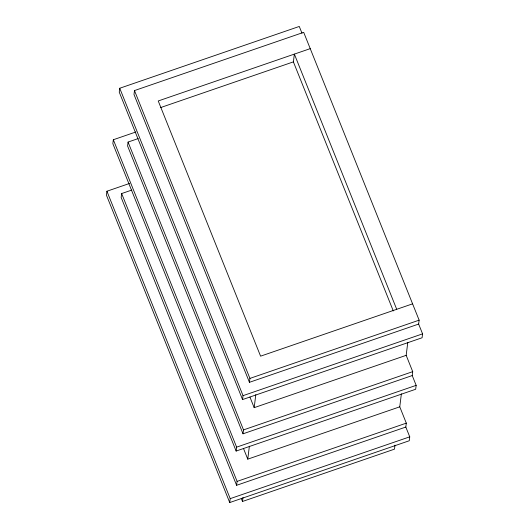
<?xml version="1.0" encoding="UTF-8"?>
<svg xmlns="http://www.w3.org/2000/svg" width="529" height="529" viewBox="0 0 529 529"><rect width="100%" height="100%" fill="white"/><g stroke="black" fill="none" stroke-linecap="round" stroke-linejoin="round"><path stroke-width="0.79" d="M129.552 183.444L106.918 191.233L106.428 195.141L229.725 502.55L409.261 440.75L409.744 436.835L405.816 427.048L406.305 423.14L399.765 406.827L401.379 393.841M135.966 131.952L113.332 139.742L112.842 143.65L236.139 451.058L415.668 389.258L416.158 385.35L412.23 375.557L412.719 371.649L406.179 355.336L407.793 342.356M301.993 33.228L299.275 26.45L119.739 88.25L119.256 92.165L242.553 399.567L422.082 337.767L422.572 333.859L418.644 324.072L419.133 320.157L303.692 32.329L134.478 90.578L133.996 94.486L249.437 382.315L418.644 324.072M131.794 190.07L121.657 193.554L121.167 197.469L236.608 485.298L405.816 427.048M138.201 138.578L128.064 142.063L127.582 145.978L243.023 433.806L412.23 375.557M229.725 502.55L230.208 498.642L106.918 191.233M236.139 451.058L236.622 447.15L113.332 139.742M242.553 399.567L243.036 395.659L119.739 88.25M236.608 485.298L237.098 481.39L121.657 193.554M243.023 433.806L243.512 429.898L128.064 142.063M249.437 382.315L249.926 378.407L134.478 90.578M393.292 310.946L293.39 61.873L294.362 54.103L396.717 309.306M394.991 445.12L394.495 449.147L242.494 501.472L242.996 497.445M399.765 406.827L247.764 459.152L249.384 446.165M406.179 355.336L254.178 407.661L255.798 394.674M310.232 48.642L158.237 100.966L260.592 356.169L412.587 303.844M160.38 107.658L293.39 61.873M249.926 378.407L419.133 320.157M243.036 395.659L422.572 333.859M243.512 429.898L412.719 371.649M236.622 447.15L416.158 385.35M237.098 481.39L406.305 423.14M230.208 498.642L409.744 436.835M249.933 397.074L254.178 407.661M243.519 448.566L247.764 459.152M241.264 498.404L242.494 501.472"/></g></svg>
